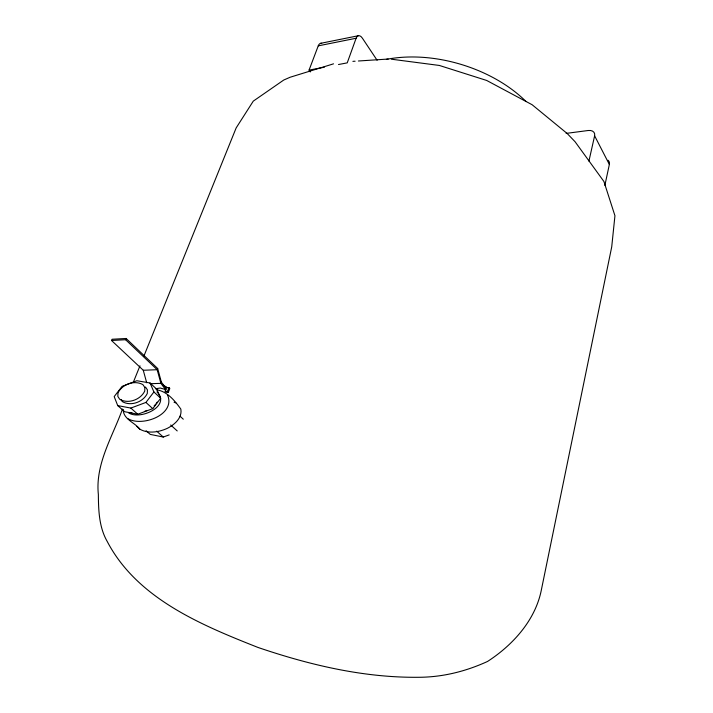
<?xml version="1.0" encoding="UTF-8"?>
<svg xmlns="http://www.w3.org/2000/svg" width="713" height="713" viewBox="0 0 713 713"><rect width="100%" height="100%" fill="white"/><g stroke="black" fill="none" stroke-linecap="round" stroke-linejoin="round"><path stroke-width="1.07" d="M604.874 185.371L609.357 164.462A8.36 5.668 -27.8 0 0 608.037 160.273M588.92 161.129L594.615 135.818A8.547 5.659 -28.3 0 0 588.18 130.506L566.122 133.402M377.115 60.266L362.338 38.092A8.699 4.358 79.4 0 0 356.108 38.252L347.231 62.869L338.506 64.526M310.36 71.924L309.059 70.115L318.248 45.855A8.547 4.483 79 0 1 321.688 43.324M168.402 392.114L169.837 388.425L169.026 387.658L166.405 387.738L164.97 391.419L167.591 391.348L168.402 392.114L165.79 392.186M167.591 391.348L169.026 387.658M161.361 382.132L160.88 383.362L165.282 389.191L165.764 387.97L161.361 382.132L157.662 368.496L126.13 338.479L112.048 339.254L111.522 340.493L143.268 370.261L146.691 382.765M157.662 368.496L157.181 369.717L160.88 383.362L150.185 383.701M122.476 409.075C112.565 436.677 95.141 463.922 98.358 494.483C98.492 510.526 99.054 527.326 107.298 541.604C137.181 598.644 201.351 625.051 257.99 647.449C309.638 665.015 363.621 677.822 418.46 677.288C442.541 677.225 465.732 671.441 487.549 661.45C512.451 645.336 534.803 620.889 541.122 591.095L611.718 246.885L614.945 215.736L603.929 181.512L575.079 141.744L567.192 133.518L532.121 104.731L486.676 80.462L439.351 65.453L391.375 59.197M133.304 382.302L139.971 365.822M143.714 356.553L236.163 127.912L253.284 101.13L283.774 80.016L290.209 77.218L333.532 63.831M111.522 340.493L125.604 339.727L126.13 338.479M167.243 392.15L167.6 391.606M156.067 403.745L157.225 402.123M152.76 408.647L160.675 398.237L156.789 389.262L150.06 382.988L136.851 380.733L122.092 386.366L114.187 396.606L117.725 405.599L124.641 411.722L137.743 414.235L152.76 408.647L145.933 402.426L130.844 408.077L117.725 405.599M145.933 402.426L153.91 391.972L150.06 382.988M154.16 405.75L155.496 404.556M155.354 388.826L160.175 388.006L166.138 389.681M144.365 411.49L147.128 410.394M146.12 430.732L150.256 434.395L163.268 437.042L169.177 434.894M320.502 43.359L358.3 35.739M318.248 45.855L356.108 38.252M309.059 70.115L324.326 67.218M352.899 61.354L355.101 61.211M358.407 60.997L388.139 59.054M143.268 370.261L157.181 369.717L125.604 339.727M156.61 389.815C167.172 391.277 175.122 401 180.835 409.128C182.394 417.952 174.435 424.698 167.368 428.317C158.901 432.185 148.438 433.959 139.944 429.253C134.953 422.622 122.948 419.11 123.26 409.476M129.873 412.435L131.95 412.765M163.206 385.18L165.826 386.713M174.052 402.185L175.817 402.916M128.545 412.782C139.864 420.572 171.387 406.134 156.94 391.909M127.992 418.718C142.395 427.167 176.182 414.592 167.457 394.815M164.115 385.991L166.824 387.302M130.844 408.077L137.743 414.235M156.673 431.151L163.268 437.042M170.701 424.993L177.225 430.937M136.869 426.445L139.944 429.253M153.91 391.972L160.675 398.237M180.059 416.205L183.286 419.199M145.488 387.016L147.431 389.868L147.306 393.424C143.179 402.132 130.729 406.615 122.288 401.579L120.898 399.423M594.615 135.818L609.357 164.462M386.384 59.366A112.984 70.952 16.6 0 1 526.007 101.496M144.873 387.507L144.739 391.063C140.595 399.77 128.144 404.289 119.686 399.253L117.823 396.383L118.01 392.854C122.199 384.236 134.463 379.797 142.93 384.655L144.873 387.507"/></g></svg>
